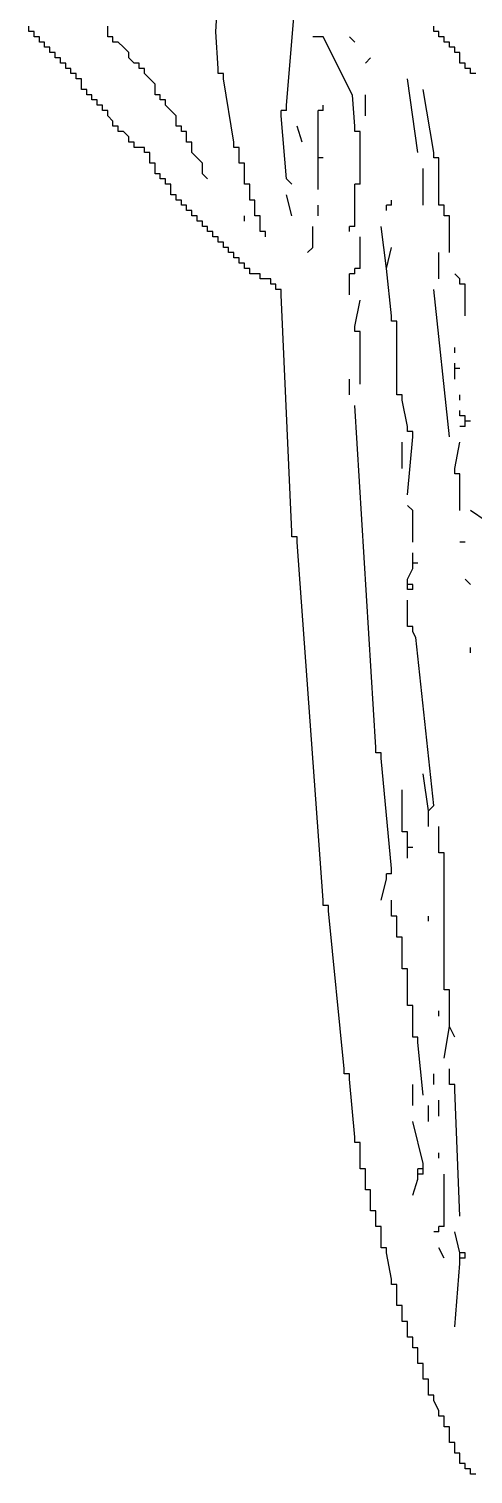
# Model space of a CAD drawing. Extents: x 0.03 to 8.61, y 0.04 to 5.34.
# Drawn here: x 1.386 to 1.978, y 0.126 to 2.048 of the extents above; entities that cross this region are included whole.
import ezdxf

# ---------------------------------------------------------------- set-up
doc = ezdxf.new("R2010")
doc.units = 0

msp = doc.modelspace()

# ---------------------------------------------------------------- linework, layer by layer
at = {"color": 7, "linetype": 'CONTINUOUS'}
for p, q in [((1.635, 2.0436), (1.6436, 2.1987)), ((1.729, 1.946), (1.743, 2.114)), ((1.386, 2.044), (1.386, 2.051)), ((1.393, 2.044), (1.386, 2.044)), ((1.393, 2.037), (1.393, 2.044)), ((1.4, 2.037), (1.393, 2.037)), ((1.4, 2.03), (1.4, 2.037)), ((1.491, 2.044), (1.491, 2.051)), ((1.491, 2.037), (1.491, 2.044)), ((1.498, 2.03), (1.498, 2.037)), ((1.638, 1.995), (1.635, 2.0436)), ((1.778, 2.037), (1.764, 2.037)), ((1.8171, 1.9596), (1.778, 2.037)), ((1.82, 2.03), (1.813, 2.037)), ((1.925, 2.044), (1.925, 2.051)), ((1.932, 2.037), (1.932, 2.044)), ((1.939, 2.03), (1.939, 2.037)), ((1.407, 2.03), (1.4, 2.03)), ((1.407, 2.023), (1.407, 2.03)), ((1.414, 2.023), (1.407, 2.023)), ((1.414, 2.016), (1.414, 2.023)), ((1.505, 2.03), (1.498, 2.03)), ((1.512, 2.023), (1.505, 2.03)), ((1.519, 2.016), (1.512, 2.023)), ((1.946, 2.03), (1.939, 2.03)), ((1.946, 2.023), (1.946, 2.03)), ((1.953, 2.023), (1.946, 2.023)), ((1.953, 2.016), (1.953, 2.023)), ((1.421, 2.016), (1.414, 2.016)), ((1.421, 2.009), (1.421, 2.016)), ((1.428, 2.009), (1.421, 2.009)), ((1.428, 2.002), (1.428, 2.009)), ((1.435, 2.002), (1.428, 2.002)), ((1.435, 1.995), (1.435, 2.002)), ((1.519, 2.009), (1.519, 2.016)), ((1.526, 2.002), (1.519, 2.009)), ((1.533, 2.002), (1.526, 2.002)), ((1.533, 1.995), (1.533, 2.002)), ((1.834, 2.002), (1.841, 2.009)), ((1.96, 2.016), (1.953, 2.016)), ((1.96, 2.009), (1.96, 2.016)), ((1.96, 2.002), (1.96, 2.009)), ((1.967, 1.995), (1.967, 2.002)), ((1.442, 1.995), (1.435, 1.995)), ((1.442, 1.988), (1.442, 1.995)), ((1.449, 1.988), (1.442, 1.988)), ((1.449, 1.981), (1.449, 1.988)), ((1.456, 1.981), (1.449, 1.981)), ((1.456, 1.974), (1.456, 1.981)), ((1.54, 1.995), (1.533, 1.995)), ((1.54, 1.988), (1.54, 1.995)), ((1.547, 1.981), (1.54, 1.988)), ((1.554, 1.974), (1.547, 1.981)), ((1.638, 1.988), (1.638, 1.995)), ((1.645, 1.988), (1.638, 1.988)), ((1.904, 1.883), (1.89, 1.981)), ((1.974, 1.995), (1.967, 1.995)), ((1.974, 1.988), (1.974, 1.995)), ((1.981, 1.988), (1.974, 1.988)), ((1.456, 1.967), (1.456, 1.974)), ((1.463, 1.967), (1.456, 1.967)), ((1.463, 1.96), (1.463, 1.967)), ((1.47, 1.96), (1.463, 1.96)), ((1.47, 1.953), (1.47, 1.96)), ((1.554, 1.967), (1.554, 1.974)), ((1.561, 1.953), (1.561, 1.96)), ((1.834, 1.932), (1.834, 1.96)), ((1.925, 1.883), (1.911, 1.967)), ((1.477, 1.953), (1.47, 1.953)), ((1.477, 1.946), (1.477, 1.953)), ((1.484, 1.946), (1.477, 1.946)), ((1.484, 1.939), (1.484, 1.946)), ((1.568, 1.946), (1.568, 1.953)), ((1.729, 1.939), (1.729, 1.946)), ((1.778, 1.939), (1.778, 1.946)), ((1.82, 1.918), (1.8171, 1.9596)), ((1.491, 1.939), (1.484, 1.939)), ((1.491, 1.932), (1.491, 1.939)), ((1.498, 1.925), (1.491, 1.932)), ((1.498, 1.918), (1.498, 1.925)), ((1.582, 1.932), (1.575, 1.939)), ((1.582, 1.925), (1.582, 1.932)), ((1.729, 1.939), (1.722, 1.939)), ((1.722, 1.932), (1.722, 1.939)), ((1.729, 1.848), (1.722, 1.932)), ((1.778, 1.939), (1.771, 1.939)), ((1.771, 1.932), (1.771, 1.939)), ((1.505, 1.918), (1.498, 1.918)), ((1.505, 1.911), (1.505, 1.918)), ((1.512, 1.911), (1.505, 1.911)), ((1.519, 1.904), (1.512, 1.911)), ((1.519, 1.897), (1.519, 1.904)), ((1.75, 1.897), (1.743, 1.918)), ((1.82, 1.911), (1.82, 1.918)), ((1.827, 1.911), (1.82, 1.911)), ((1.827, 1.904), (1.827, 1.911)), ((1.827, 1.848), (1.827, 1.904)), ((1.526, 1.897), (1.519, 1.897)), ((1.526, 1.89), (1.526, 1.897)), ((1.533, 1.89), (1.526, 1.89)), ((1.659, 1.89), (1.659, 1.897)), ((1.547, 1.876), (1.547, 1.883)), ((1.547, 1.869), (1.547, 1.876)), ((1.554, 1.869), (1.547, 1.869)), ((1.554, 1.862), (1.554, 1.869)), ((1.666, 1.869), (1.666, 1.876)), ((1.771, 1.876), (1.771, 1.883)), ((1.925, 1.876), (1.925, 1.883)), ((1.932, 1.876), (1.925, 1.876)), ((1.932, 1.869), (1.932, 1.876)), ((1.932, 1.82), (1.932, 1.869)), ((1.554, 1.855), (1.554, 1.862)), ((1.561, 1.855), (1.554, 1.855)), ((1.561, 1.848), (1.561, 1.855)), ((1.568, 1.848), (1.561, 1.848)), ((1.568, 1.841), (1.568, 1.848)), ((1.827, 1.841), (1.827, 1.848)), ((1.911, 1.813), (1.911, 1.862)), ((1.575, 1.841), (1.568, 1.841)), ((1.575, 1.834), (1.575, 1.841)), ((1.575, 1.827), (1.575, 1.834)), ((1.582, 1.827), (1.575, 1.827)), ((1.582, 1.82), (1.582, 1.827)), ((1.68, 1.82), (1.68, 1.827)), ((1.736, 1.799), (1.729, 1.827)), ((1.827, 1.841), (1.82, 1.841)), ((1.82, 1.834), (1.82, 1.841)), ((1.82, 1.792), (1.82, 1.834)), ((1.589, 1.82), (1.582, 1.82)), ((1.589, 1.813), (1.589, 1.82)), ((1.596, 1.813), (1.589, 1.813)), ((1.596, 1.806), (1.596, 1.813)), ((1.869, 1.813), (1.862, 1.813)), ((1.862, 1.806), (1.862, 1.813)), ((1.869, 1.813), (1.869, 1.82)), ((1.932, 1.813), (1.932, 1.82)), ((1.939, 1.813), (1.932, 1.813)), ((1.939, 1.806), (1.939, 1.813)), ((1.603, 1.806), (1.596, 1.806)), ((1.603, 1.799), (1.603, 1.806)), ((1.61, 1.799), (1.603, 1.799)), ((1.61, 1.792), (1.61, 1.799)), ((1.617, 1.792), (1.61, 1.792)), ((1.617, 1.785), (1.617, 1.792)), ((1.694, 1.792), (1.694, 1.799)), ((1.82, 1.785), (1.82, 1.792)), ((1.939, 1.799), (1.939, 1.806)), ((1.946, 1.799), (1.939, 1.799)), ((1.946, 1.792), (1.946, 1.799)), ((1.946, 1.75), (1.946, 1.792)), ((1.624, 1.785), (1.617, 1.785)), ((1.624, 1.778), (1.624, 1.785)), ((1.631, 1.778), (1.624, 1.778)), ((1.631, 1.771), (1.631, 1.778)), ((1.638, 1.771), (1.631, 1.771)), ((1.638, 1.764), (1.638, 1.771)), ((1.701, 1.771), (1.701, 1.778)), ((1.82, 1.785), (1.813, 1.785)), ((1.813, 1.778), (1.813, 1.785)), ((1.827, 1.736), (1.827, 1.771)), ((1.862, 1.729), (1.855, 1.785)), ((1.645, 1.764), (1.638, 1.764)), ((1.645, 1.757), (1.645, 1.764)), ((1.652, 1.757), (1.645, 1.757)), ((1.652, 1.75), (1.652, 1.757)), ((1.659, 1.75), (1.652, 1.75)), ((1.659, 1.743), (1.659, 1.75)), ((1.862, 1.729), (1.869, 1.757)), ((1.932, 1.715), (1.932, 1.75)), ((1.666, 1.743), (1.659, 1.743)), ((1.666, 1.736), (1.666, 1.743)), ((1.673, 1.736), (1.666, 1.736)), ((1.673, 1.729), (1.673, 1.736)), ((1.68, 1.729), (1.673, 1.729)), ((1.68, 1.722), (1.68, 1.729)), ((1.687, 1.722), (1.68, 1.722)), ((1.82, 1.722), (1.813, 1.722)), ((1.813, 1.715), (1.813, 1.722)), ((1.813, 1.694), (1.813, 1.715)), ((1.827, 1.729), (1.82, 1.729)), ((1.82, 1.722), (1.82, 1.729)), ((1.96, 1.715), (1.953, 1.722)), ((1.96, 1.708), (1.96, 1.715)), ((1.715, 1.701), (1.715, 1.708)), ((1.722, 1.701), (1.715, 1.701)), ((1.722, 1.694), (1.722, 1.701)), ((1.736, 1.379), (1.722, 1.694)), ((1.946, 1.505), (1.925, 1.701)), ((1.967, 1.708), (1.96, 1.708)), ((1.967, 1.701), (1.967, 1.708)), ((1.967, 1.666), (1.967, 1.701)), ((1.876, 1.652), (1.876, 1.659)), ((1.82, 1.645), (1.82, 1.652)), ((1.827, 1.645), (1.82, 1.645)), ((1.827, 1.638), (1.827, 1.645)), ((1.827, 1.575), (1.827, 1.638)), ((1.876, 1.568), (1.876, 1.652)), ((1.953, 1.617), (1.953, 1.624)), ((1.953, 1.596), (1.953, 1.603)), ((1.96, 1.596), (1.953, 1.596)), ((1.953, 1.589), (1.953, 1.596)), ((1.813, 1.561), (1.813, 1.582)), ((1.953, 1.582), (1.953, 1.589)), ((1.96, 1.554), (1.96, 1.561)), ((1.848, 1.092), (1.82, 1.547)), ((1.96, 1.533), (1.96, 1.54)), ((1.967, 1.533), (1.96, 1.533)), ((1.967, 1.519), (1.96, 1.519)), ((1.967, 1.526), (1.967, 1.533)), ((1.974, 1.526), (1.967, 1.526)), ((1.967, 1.519), (1.967, 1.526)), ((1.89, 1.428), (1.897, 1.505)), ((1.897, 1.505), (1.897, 1.512)), ((1.953, 1.463), (1.96, 1.498)), ((1.953, 1.456), (1.953, 1.463)), ((1.96, 1.456), (1.953, 1.456)), ((1.96, 1.449), (1.96, 1.456)), ((1.96, 1.407), (1.96, 1.449)), ((1.897, 1.407), (1.89, 1.414)), ((1.897, 1.365), (1.897, 1.407)), ((1.995, 1.393), (1.974, 1.407)), ((1.736, 1.372), (1.736, 1.379)), ((1.743, 1.372), (1.736, 1.372)), ((1.743, 1.365), (1.743, 1.372)), ((1.778, 0.889), (1.743, 1.365)), ((1.967, 1.365), (1.96, 1.365)), ((1.897, 1.344), (1.897, 1.351)), ((1.89, 1.316), (1.897, 1.33)), ((1.897, 1.337), (1.897, 1.344)), ((1.904, 1.337), (1.897, 1.337)), ((1.897, 1.33), (1.897, 1.337)), ((1.89, 1.309), (1.89, 1.316)), ((1.897, 1.309), (1.89, 1.309)), ((1.89, 1.302), (1.89, 1.309)), ((1.897, 1.302), (1.897, 1.309)), ((1.974, 1.309), (1.967, 1.316)), ((1.897, 1.302), (1.89, 1.302)), ((1.89, 1.26), (1.89, 1.288)), ((1.848, 1.085), (1.848, 1.092)), ((1.855, 1.085), (1.848, 1.085)), ((1.855, 1.078), (1.855, 1.085)), ((1.869, 0.931), (1.855, 1.078)), ((1.918, 1.008), (1.911, 1.057)), ((1.883, 0.987), (1.883, 1.036)), ((1.918, 0.987), (1.918, 1.008)), ((1.883, 0.98), (1.883, 0.987)), ((1.89, 0.98), (1.883, 0.98)), ((1.89, 0.973), (1.89, 0.98)), ((1.932, 0.959), (1.932, 0.987)), ((1.89, 0.966), (1.89, 0.973)), ((1.89, 0.959), (1.89, 0.966)), ((1.897, 0.959), (1.89, 0.959)), ((1.89, 0.952), (1.89, 0.959)), ((1.89, 0.945), (1.89, 0.952)), ((1.932, 0.952), (1.932, 0.959)), ((1.939, 0.952), (1.932, 0.952)), ((1.939, 0.945), (1.939, 0.952)), ((1.939, 0.777), (1.939, 0.945)), ((1.778, 0.882), (1.778, 0.889)), ((1.869, 0.875), (1.869, 0.889)), ((1.785, 0.882), (1.778, 0.882)), ((1.785, 0.875), (1.785, 0.882)), ((1.806, 0.665), (1.785, 0.875)), ((1.869, 0.868), (1.869, 0.875)), ((1.876, 0.868), (1.869, 0.868)), ((1.876, 0.861), (1.876, 0.868)), ((1.918, 0.861), (1.918, 0.868)), ((1.876, 0.847), (1.876, 0.861)), ((1.939, 0.77), (1.939, 0.777)), ((1.946, 0.77), (1.939, 0.77)), ((1.946, 0.763), (1.946, 0.77)), ((1.89, 0.749), (1.89, 0.756)), ((1.946, 0.721), (1.946, 0.763)), ((1.897, 0.707), (1.897, 0.714)), ((1.939, 0.679), (1.946, 0.721)), ((1.953, 0.707), (1.946, 0.721)), ((1.904, 0.707), (1.897, 0.707)), ((1.911, 0.63), (1.904, 0.7)), ((1.806, 0.658), (1.806, 0.665)), ((1.813, 0.658), (1.806, 0.658)), ((1.813, 0.651), (1.813, 0.658)), ((1.925, 0.644), (1.925, 0.658)), ((1.82, 0.574), (1.813, 0.651)), ((1.897, 0.616), (1.897, 0.644)), ((1.953, 0.637), (1.953, 0.644)), ((1.96, 0.469), (1.953, 0.637)), ((1.918, 0.595), (1.918, 0.616)), ((1.932, 0.602), (1.932, 0.623)), ((1.911, 0.539), (1.897, 0.595)), ((1.82, 0.567), (1.82, 0.574)), ((1.827, 0.567), (1.82, 0.567)), ((1.827, 0.56), (1.827, 0.567)), ((1.827, 0.539), (1.827, 0.56)), ((1.827, 0.532), (1.827, 0.539)), ((1.911, 0.532), (1.911, 0.539)), ((1.834, 0.532), (1.827, 0.532)), ((1.834, 0.525), (1.834, 0.532)), ((1.834, 0.511), (1.834, 0.525)), ((1.911, 0.532), (1.904, 0.532)), ((1.904, 0.525), (1.904, 0.532)), ((1.911, 0.525), (1.904, 0.525)), ((1.904, 0.518), (1.904, 0.525)), ((1.911, 0.525), (1.911, 0.532)), ((1.939, 0.462), (1.939, 0.525)), ((1.834, 0.504), (1.834, 0.511)), ((1.841, 0.504), (1.834, 0.504)), ((1.841, 0.497), (1.841, 0.504)), ((1.897, 0.497), (1.904, 0.518)), ((1.841, 0.483), (1.841, 0.497)), ((1.841, 0.476), (1.841, 0.483)), ((1.848, 0.476), (1.841, 0.476)), ((1.848, 0.469), (1.848, 0.476)), ((1.848, 0.462), (1.848, 0.469)), ((1.848, 0.455), (1.848, 0.462)), ((1.939, 0.455), (1.939, 0.462)), ((1.855, 0.455), (1.848, 0.455)), ((1.855, 0.448), (1.855, 0.455)), ((1.855, 0.434), (1.855, 0.448)), ((1.932, 0.448), (1.925, 0.448)), ((1.939, 0.455), (1.932, 0.455)), ((1.932, 0.448), (1.932, 0.455)), ((1.96, 0.42), (1.953, 0.448)), ((1.855, 0.427), (1.855, 0.434)), ((1.862, 0.427), (1.855, 0.427)), ((1.862, 0.42), (1.862, 0.427)), ((1.939, 0.413), (1.932, 0.427)), ((1.869, 0.385), (1.862, 0.42)), ((1.953, 0.322), (1.96, 0.406)), ((1.967, 0.42), (1.96, 0.42)), ((1.96, 0.413), (1.96, 0.42)), ((1.967, 0.413), (1.96, 0.413)), ((1.96, 0.406), (1.96, 0.413)), ((1.869, 0.378), (1.869, 0.385)), ((1.876, 0.378), (1.869, 0.378)), ((1.876, 0.371), (1.876, 0.378)), ((1.876, 0.357), (1.876, 0.371)), ((1.876, 0.35), (1.876, 0.357)), ((1.883, 0.35), (1.876, 0.35)), ((1.883, 0.343), (1.883, 0.35)), ((1.883, 0.336), (1.883, 0.343)), ((1.883, 0.329), (1.883, 0.336)), ((1.89, 0.329), (1.883, 0.329)), ((1.89, 0.322), (1.89, 0.329)), ((1.89, 0.315), (1.89, 0.322)), ((1.89, 0.308), (1.89, 0.315)), ((1.897, 0.308), (1.89, 0.308)), ((1.897, 0.301), (1.897, 0.308)), ((1.897, 0.294), (1.897, 0.301)), ((1.904, 0.294), (1.897, 0.294)), ((1.904, 0.287), (1.904, 0.294)), ((1.904, 0.28), (1.904, 0.287)), ((1.904, 0.273), (1.904, 0.28)), ((1.911, 0.273), (1.904, 0.273)), ((1.911, 0.266), (1.911, 0.273)), ((1.911, 0.259), (1.911, 0.266)), ((1.911, 0.252), (1.911, 0.259)), ((1.918, 0.252), (1.911, 0.252)), ((1.918, 0.245), (1.918, 0.252)), ((1.918, 0.238), (1.918, 0.245)), ((1.918, 0.231), (1.918, 0.238)), ((1.925, 0.231), (1.918, 0.231)), ((1.925, 0.224), (1.925, 0.231)), ((1.932, 0.21), (1.925, 0.224)), ((1.932, 0.203), (1.932, 0.21)), ((1.939, 0.203), (1.932, 0.203)), ((1.939, 0.189), (1.939, 0.196)), ((1.946, 0.189), (1.939, 0.189)), ((1.946, 0.175), (1.946, 0.182)), ((1.946, 0.168), (1.946, 0.175)), ((1.953, 0.168), (1.946, 0.168)), ((1.953, 0.161), (1.953, 0.168)), ((1.953, 0.154), (1.953, 0.161)), ((1.96, 0.154), (1.953, 0.154)), ((1.96, 0.14), (1.96, 0.147)), ((1.967, 0.14), (1.96, 0.14)), ((1.974, 0.133), (1.967, 0.133)), ((1.981, 0.126), (1.974, 0.126))]:
    msp.add_line(p, q, dxfattribs=at)
at = {"color": 8, "linetype": 'CONTINUOUS'}
for p, q in [((1.498, 2.037), (1.491, 2.037)), ((1.932, 2.044), (1.925, 2.044)), ((1.939, 2.037), (1.932, 2.037)), ((1.967, 2.002), (1.96, 2.002)), ((1.645, 1.981), (1.645, 1.988)), ((1.659, 1.897), (1.645, 1.981)), ((1.554, 1.96), (1.554, 1.967)), ((1.561, 1.96), (1.554, 1.96)), ((1.568, 1.953), (1.561, 1.953)), ((1.575, 1.939), (1.568, 1.946)), ((1.582, 1.918), (1.582, 1.925)), ((1.589, 1.918), (1.582, 1.918)), ((1.589, 1.911), (1.589, 1.918)), ((1.596, 1.911), (1.589, 1.911)), ((1.596, 1.904), (1.596, 1.911)), ((1.666, 1.89), (1.659, 1.89)), ((1.61, 1.876), (1.603, 1.883)), ((1.617, 1.869), (1.61, 1.876)), ((1.617, 1.855), (1.617, 1.869)), ((1.666, 1.876), (1.666, 1.883)), ((1.673, 1.869), (1.666, 1.869)), ((1.624, 1.848), (1.617, 1.855)), ((1.673, 1.841), (1.673, 1.848)), ((1.68, 1.841), (1.673, 1.841)), ((1.68, 1.827), (1.68, 1.834)), ((1.687, 1.82), (1.68, 1.82)), ((1.673, 1.792), (1.673, 1.799)), ((1.89, 1.512), (1.89, 1.519)), ((1.897, 1.512), (1.89, 1.512)), ((1.9013, 1.2385), (1.897, 1.246)), ((1.925, 1.015), (1.9013, 1.2385)), ((1.918, 1.008), (1.925, 1.015)), ((1.883, 0.84), (1.876, 0.84)), ((1.883, 0.833), (1.883, 0.84)), ((1.946, 0.651), (1.946, 0.665)), ((1.946, 0.644), (1.946, 0.651)), ((1.939, 0.196), (1.939, 0.203)), ((1.946, 0.182), (1.946, 0.189)), ((1.96, 0.147), (1.96, 0.154)), ((1.967, 0.133), (1.967, 0.14)), ((1.974, 0.126), (1.974, 0.133))]:
    msp.add_line(p, q, dxfattribs=at)
at = {"color": 5, "linetype": 'CONTINUOUS'}
for p, q in [((1.771, 1.883), (1.771, 1.932)), ((1.778, 1.876), (1.771, 1.876)), ((1.771, 1.869), (1.771, 1.876)), ((1.771, 1.834), (1.771, 1.869)), ((1.736, 1.841), (1.729, 1.848)), ((1.771, 1.799), (1.771, 1.813)), ((1.764, 1.757), (1.764, 1.785)), ((1.757, 1.75), (1.764, 1.757)), ((1.827, 1.729), (1.827, 1.736)), ((1.82, 1.652), (1.827, 1.687)), ((1.974, 1.218), (1.974, 1.225)), ((1.897, 0.749), (1.89, 0.749)), ((1.897, 0.714), (1.897, 0.742)), ((1.967, 0.413), (1.967, 0.42))]:
    msp.add_line(p, q, dxfattribs=at)
at = {"color": 12, "linetype": 'CONTINUOUS'}
for p, q in [((1.596, 1.897), (1.596, 1.904)), ((1.54, 1.89), (1.533, 1.89)), ((1.54, 1.883), (1.54, 1.89)), ((1.603, 1.897), (1.596, 1.897)), ((1.603, 1.89), (1.603, 1.897)), ((1.603, 1.883), (1.603, 1.89)), ((1.666, 1.883), (1.666, 1.89)), ((1.547, 1.883), (1.54, 1.883)), ((1.673, 1.862), (1.673, 1.869)), ((1.673, 1.848), (1.673, 1.862)), ((1.68, 1.834), (1.68, 1.841)), ((1.687, 1.813), (1.687, 1.82)), ((1.687, 1.806), (1.687, 1.813)), ((1.687, 1.799), (1.687, 1.806)), ((1.694, 1.799), (1.687, 1.799)), ((1.694, 1.785), (1.694, 1.792)), ((1.694, 1.778), (1.694, 1.785)), ((1.701, 1.778), (1.694, 1.778)), ((1.694, 1.722), (1.687, 1.722)), ((1.694, 1.715), (1.694, 1.722)), ((1.701, 1.715), (1.694, 1.715)), ((1.708, 1.715), (1.701, 1.715)), ((1.708, 1.708), (1.708, 1.715)), ((1.869, 1.666), (1.862, 1.729)), ((1.715, 1.708), (1.708, 1.708)), ((1.869, 1.659), (1.869, 1.666)), ((1.876, 1.561), (1.876, 1.568)), ((1.883, 1.561), (1.876, 1.561)), ((1.89, 1.519), (1.883, 1.554)), ((1.883, 1.463), (1.883, 1.498)), ((1.89, 1.253), (1.89, 1.26)), ((1.897, 1.253), (1.89, 1.253)), ((1.897, 1.246), (1.897, 1.253)), ((1.869, 0.924), (1.862, 0.924)), ((1.862, 0.917), (1.862, 0.924)), ((1.869, 0.924), (1.869, 0.931)), ((1.855, 0.889), (1.862, 0.917)), ((1.876, 0.84), (1.876, 0.847)), ((1.883, 0.805), (1.883, 0.833)), ((1.883, 0.798), (1.883, 0.805)), ((1.89, 0.798), (1.883, 0.798)), ((1.89, 0.791), (1.89, 0.798)), ((1.89, 0.756), (1.89, 0.791)), ((1.897, 0.742), (1.897, 0.749)), ((1.932, 0.735), (1.932, 0.742)), ((1.904, 0.7), (1.904, 0.707)), ((1.953, 0.644), (1.946, 0.644)), ((1.932, 0.546), (1.932, 0.553))]:
    msp.add_line(p, q, dxfattribs=at)
at = {"color": 3, "linetype": 'CONTINUOUS'}
for p, q in [((1.876, 1.659), (1.869, 1.659)), ((1.883, 1.554), (1.883, 1.561))]:
    msp.add_line(p, q, dxfattribs=at)

doc.saveas('drawing.dxf')
